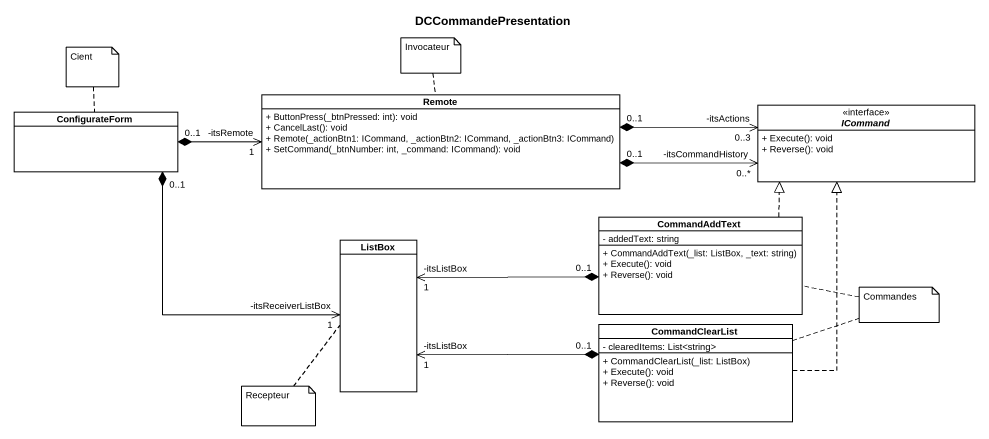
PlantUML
@startuml
title DCCommandePresentation
hide circle
hide empty members
skinparam classAttributeIconSize 0
class ConfigurateForm
class Remote {
  + ButtonPress(_btnPressed: int): void
  + CancelLast(): void
  + Remote(_actionBtn1: ICommand, _actionBtn2: ICommand, _actionBtn3: ICommand)
  + SetCommand(_btnNumber: int, _command: ICommand): void
}
interface ICommand <<interface>> {
  + Execute(): void
  + Reverse(): void
}
class ListBox
class CommandAddText {
  - addedText: string
  + CommandAddText(_list: ListBox, _text: string)
  + Execute(): void
  + Reverse(): void
}
class CommandClearList {
  - clearedItems: List<string>
  + CommandClearList(_list: ListBox)
  + Execute(): void
  + Reverse(): void
}
Remote "-itsRemote\n1" <-left-* "0..1" ConfigurateForm
ICommand "-itsActions\n0..3" <-left-* "0..1" Remote
ICommand "-itsCommandHistory\n0..*" <-left-* "0..1" Remote
ListBox "-itsReceiverListBox\n1" <-up-* "0..1" ConfigurateForm
ListBox "-itsListBox\n1" <-right-* "0..1" CommandAddText
ListBox "-itsListBox\n1" <-right-* "0..1" CommandClearList
CommandAddText .up.|> ICommand
CommandClearList .up.|> ICommand
note top of ConfigurateForm : Cient
note top of Remote : Invocateur
note as N3
  Commandes
end note
N3 .. CommandAddText
N3 .. CommandClearList
note bottom of ListBox : Recepteur
@enduml
